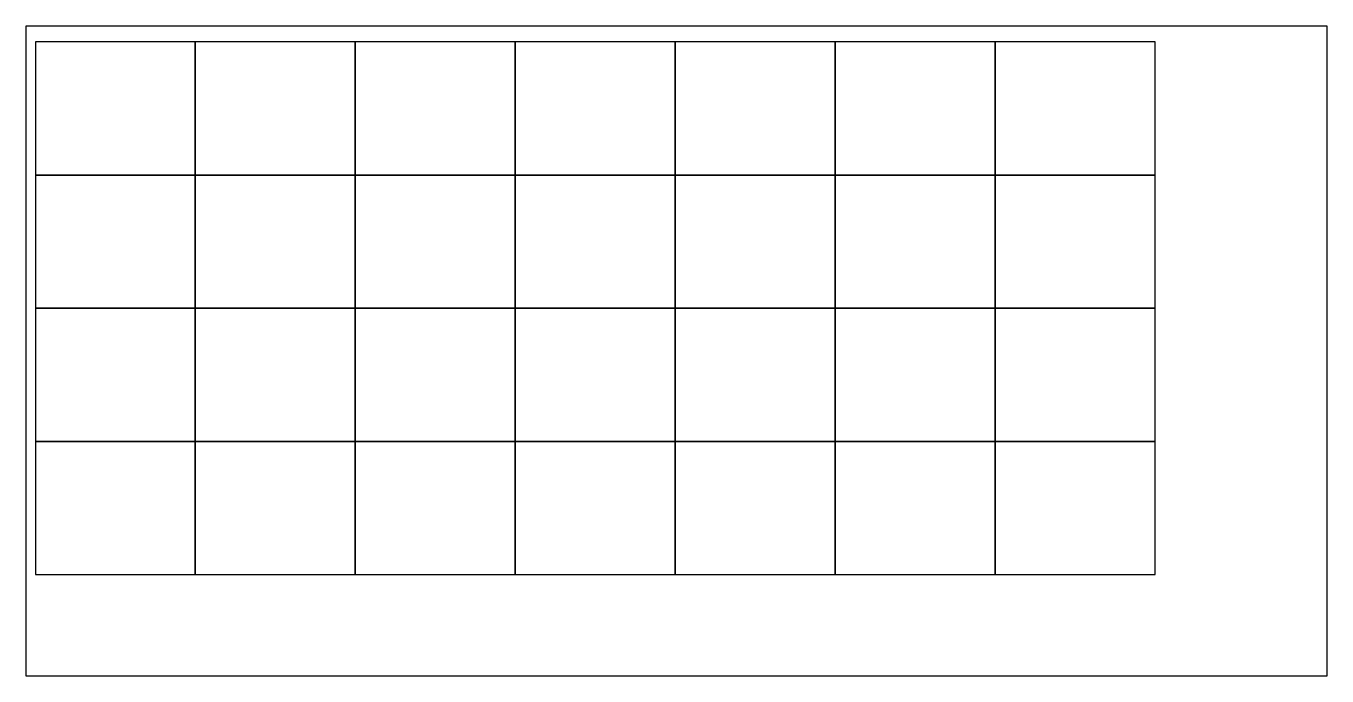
# Model space of a CAD drawing. Header units: millimetres. Extents: x 0 to 2440, y 0 to 1220.
import ezdxf

# ---------------------------------------------------------------- set-up
doc = ezdxf.new("R2010")
doc.units = ezdxf.units.MM
doc.header["$LTSCALE"] = 508
doc.header["$MEASUREMENT"] = 0
doc.layers.add('0_BOARD_18mm_birch ply', color=7, linetype='Continuous')
doc.layers.add('1_9.53mmTool_18mmDeep_Outside', color=35, linetype='Continuous')

msp = doc.modelspace()

# ---------------------------------------------------------------- linework, layer by layer
at = {"layer": '0_BOARD_18mm_birch ply', "flags": 128}
msp.add_lwpolyline([(0, 0), (0, 1220), (2440, 1220), (2440, 0)], close=True, dxfattribs=at)
at = {"layer": '1_9.53mmTool_18mmDeep_Outside'}
for points in [[(17.5, 940.2), (317.5, 940.2), (317.5, 1190.2), (17.5, 1190.2)], [(317.5, 940.2), (617.5, 940.2), (617.5, 1190.2), (317.5, 1190.2)], [(617.5, 940.2), (917.5, 940.2), (917.5, 1190.2), (617.5, 1190.2)], [(917.5, 940.2), (1217.5, 940.2), (1217.5, 1190.2), (917.5, 1190.2)], [(1217.5, 940.2), (1517.5, 940.2), (1517.5, 1190.2), (1217.5, 1190.2)], [(1517.5, 940.2), (1817.5, 940.2), (1817.5, 1190.2), (1517.5, 1190.2)], [(1817.5, 940.2), (2117.5, 940.2), (2117.5, 1190.2), (1817.5, 1190.2)], [(17.5, 690.2), (317.5, 690.2), (317.5, 940.2), (17.5, 940.2)], [(317.5, 690.2), (617.5, 690.2), (617.5, 940.2), (317.5, 940.2)], [(617.5, 690.2), (917.5, 690.2), (917.5, 940.2), (617.5, 940.2)], [(917.5, 690.2), (1217.5, 690.2), (1217.5, 940.2), (917.5, 940.2)], [(1217.5, 690.2), (1517.5, 690.2), (1517.5, 940.2), (1217.5, 940.2)], [(1517.5, 690.2), (1817.5, 690.2), (1817.5, 940.2), (1517.5, 940.2)], [(1817.5, 690.2), (2117.5, 690.2), (2117.5, 940.2), (1817.5, 940.2)], [(17.5, 440.2), (317.5, 440.2), (317.5, 690.2), (17.5, 690.2)], [(317.5, 440.2), (617.5, 440.2), (617.5, 690.2), (317.5, 690.2)], [(617.5, 440.2), (917.5, 440.2), (917.5, 690.2), (617.5, 690.2)], [(917.5, 440.2), (1217.5, 440.2), (1217.5, 690.2), (917.5, 690.2)], [(1217.5, 440.2), (1517.5, 440.2), (1517.5, 690.2), (1217.5, 690.2)], [(1517.5, 440.2), (1817.5, 440.2), (1817.5, 690.2), (1517.5, 690.2)], [(1817.5, 440.2), (2117.5, 440.2), (2117.5, 690.2), (1817.5, 690.2)], [(17.5, 190.2), (317.5, 190.2), (317.5, 440.2), (17.5, 440.2)], [(317.5, 190.2), (617.5, 190.2), (617.5, 440.2), (317.5, 440.2)], [(617.5, 190.2), (917.5, 190.2), (917.5, 440.2), (617.5, 440.2)], [(917.5, 190.2), (1217.5, 190.2), (1217.5, 440.2), (917.5, 440.2)], [(1217.5, 190.2), (1517.5, 190.2), (1517.5, 440.2), (1217.5, 440.2)], [(1517.5, 190.2), (1817.5, 190.2), (1817.5, 440.2), (1517.5, 440.2)], [(1817.5, 190.2), (2117.5, 190.2), (2117.5, 440.2), (1817.5, 440.2)]]:
    msp.add_lwpolyline(points, close=True, dxfattribs=at)

doc.saveas('drawing.dxf')
